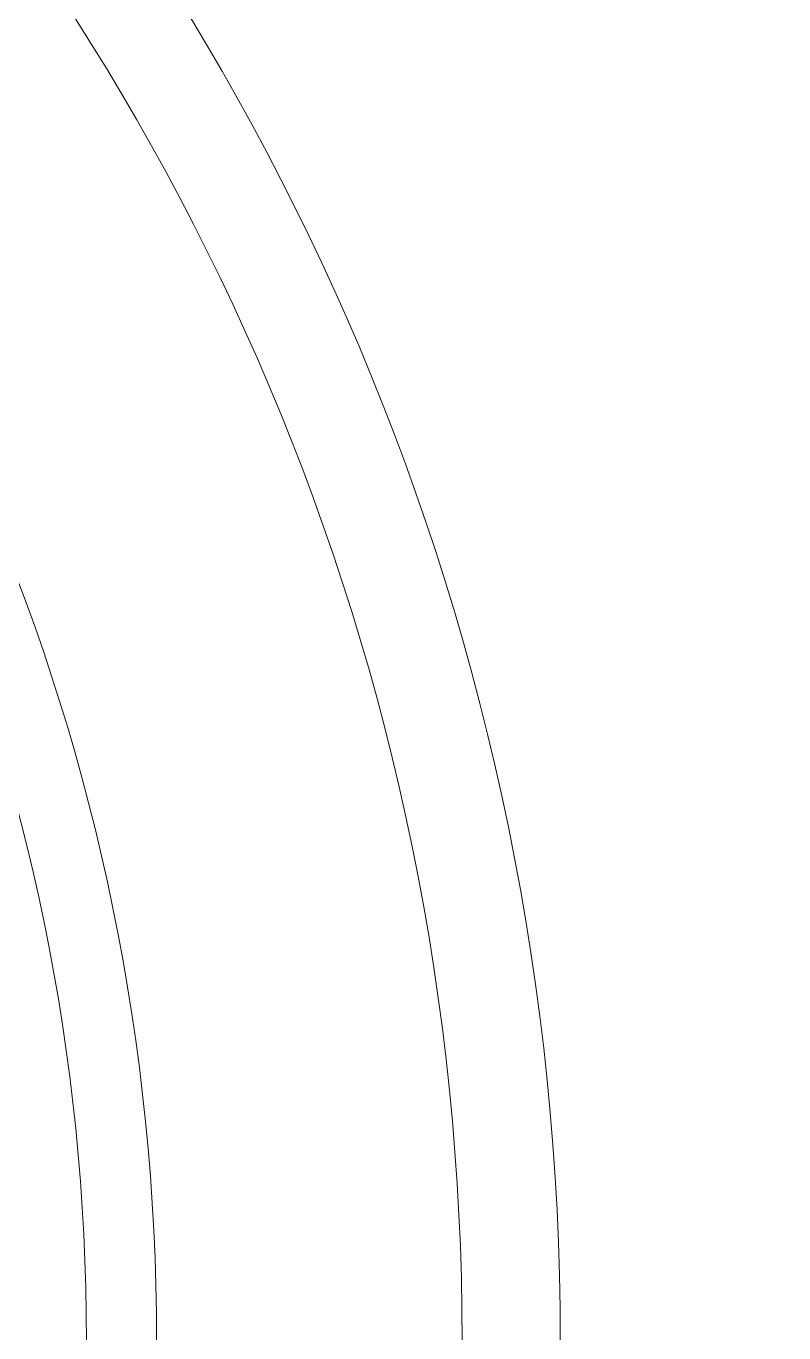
# Model space of a CAD drawing. Header units: metres. Extents: x -217 to -108, y -304 to -188.
# Drawn here: x -146.079 to -145.622, y -231.596 to -230.808 of the extents above; entities that cross this region are included whole.
import ezdxf

# ---------------------------------------------------------------- set-up
doc = ezdxf.new("R2010")
doc.units = ezdxf.units.M
for name, color, linetype, lineweight in [('A-FLOR', 192, 'Continuous', 9), ('A-GENM', 13, 'Continuous', 9), ('A-WALL', 113, 'Continuous', 9)]:
    doc.layers.add(name, color=color, linetype=linetype, lineweight=lineweight)

# ---------------------------------------------------------------- blocks, each defined once
blk = doc.blocks.new('Fountain_2047 - Fountain_2047-790752-Nivel 3')
at = {"layer": 'A-GENM'}
for radius in [1.53821, 1.47906, 1.295, 1.25272]:
    blk.add_arc((0, 0), radius, 0, 180, dxfattribs=at)

msp = doc.modelspace()

# ---------------------------------------------------------------- linework, layer by layer
at = {"layer": 'A-FLOR'}
msp.add_arc((-148.64288, -232.28081), 14.31651, 315.882969, 92.687282, dxfattribs=at)
at = {"layer": 'A-WALL'}
for radius, start, end in [(13.37481, 316.377915, 92.192337), (13.17481, 316.731412, 91.83884)]:
    msp.add_arc((-148.60726, -232.26474), radius, start, end, dxfattribs=at)

# ---------------------------------------------------------------- block references
at = {"layer": 'A-GENM'}
msp.add_blockref('Fountain_2047 - Fountain_2047-790752-Nivel 3', (-147.29518, -231.60067), dxfattribs=at)

doc.saveas('drawing.dxf')
